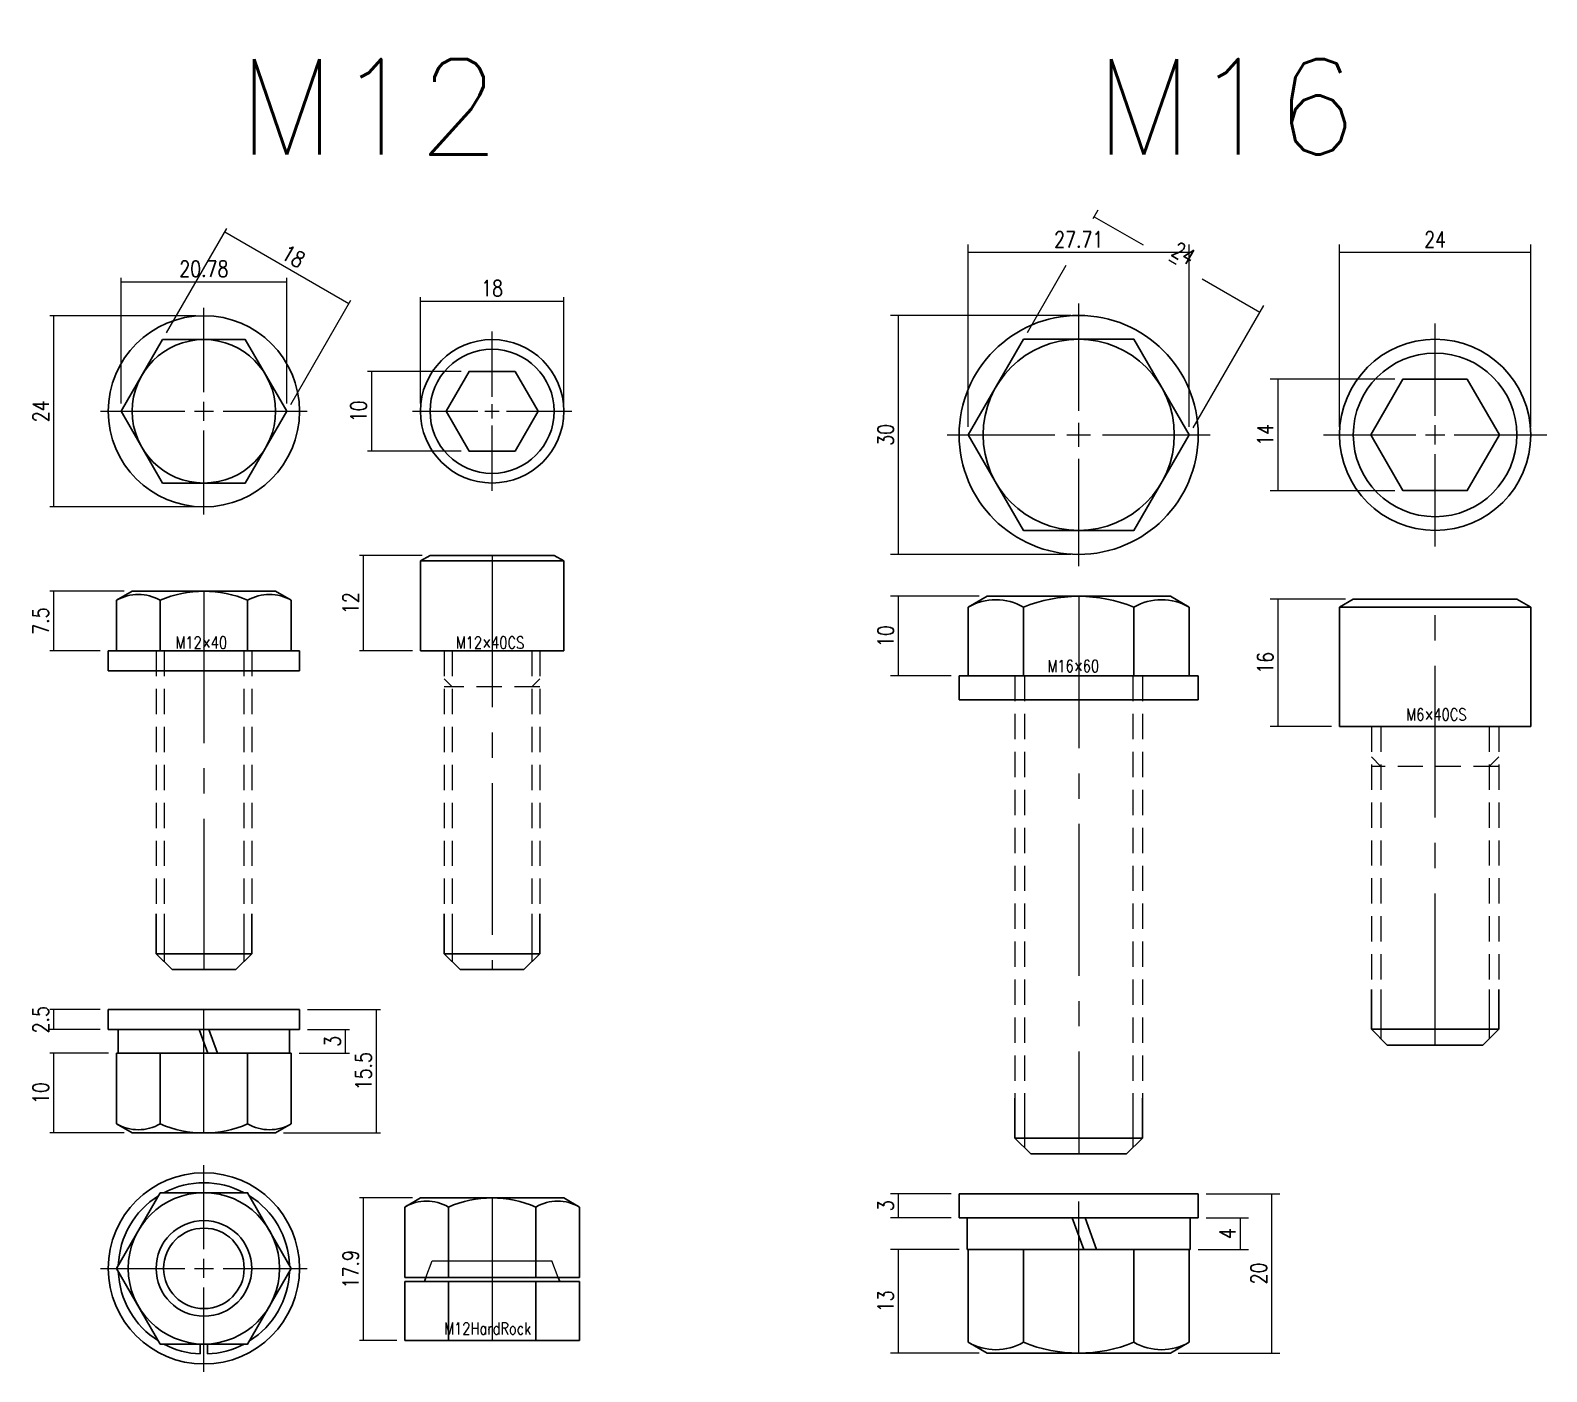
# Model space of a CAD drawing. Header units: millimetres. Extents: x 0 to 10987, y 0 to 7892.
# Drawn here: x 7033.3 to 7223.6, y 6111.6 to 6280 of the extents above; entities that cross this region are included whole.
import ezdxf
from ezdxf import colors
from ezdxf.entities.mleader import LeaderData, LeaderLine
from ezdxf.math import Vec2, Vec3

# ---------------------------------------------------------------- set-up
doc = ezdxf.new("R2010")
doc.units = ezdxf.units.MM
doc.linetypes.add('CENTER2', pattern=[28.575, 19.05, -3.175, 3.175, -3.175])
doc.linetypes.add('HIDDEN2', pattern=[4.7625, 3.175, -1.5875])
for name, color, linetype, lineweight in [('01_外形線', 7, 'Continuous', 25), ('02_細線', 5, 'Continuous', 13), ('03_かくれ線', 6, 'HIDDEN2', 13), ('04_中心線', 1, 'CENTER2', 9), ('06_文字', 7, 'Continuous', 13), ('07_寸法線', 3, 'Continuous', 9)]:
    doc.layers.add(name, color=color, linetype=linetype, lineweight=lineweight)
doc.layers.add('10_補助線', color=8, linetype='Continuous', lineweight=13, plot=False)
doc.styles.add('KSS_TXT', font='txt.shx', dxfattribs={"bigfont": 'extfont2.shx'})
doc.styles.add('寸法用', font='simplex.shx', dxfattribs={"width": 0.8, "bigfont": '@extfont2.shx'})
doc.dimstyles.new('機械製図用', dxfattribs={"dimtxt": 3.5, "dimasz": 3.5, "dimexe": 2, "dimexo": 0, "dimgap": 1.2, "dimtad": 1, "dimdsep": 46, "dimtxsty": '寸法用', "dimblk": 'OPEN30', "dimcen": 0, "dimclrd": 256, "dimclre": 256, "dimclrt": 7, "dimazin": 2, "dimtm": 1e-09, "dimtfac": 0.75, "dimtmove": 0, "dimatfit": 3, "dimldrblk": 'OPEN30', "dimfxl": 1, "dimlwd": -1, "dimlwe": -1, "dimarcsym": 0})

# ---------------------------------------------------------------- blocks, each defined once
blk = doc.blocks.new('_Open30')
at = {"color": 0, "linetype": 'ByBlock', "lineweight": -2}
for p, q in [((-1, 0.268), (0, 0)), ((0, 0), (-1, -0.268)), ((0, 0), (-1, 0))]:
    blk.add_line(p, q, dxfattribs=at)
blk = doc.blocks.new('*D143')
at = {"layer": '07_寸法線', "transparency": 16777216}
for p, q in [((7044.67, 6233.19), (7044.67, 6248.96)), ((7044.67, 6248.46), (7065.46, 6248.46)), ((7065.46, 6233.19), (7065.46, 6248.96))]:
    blk.add_line(p, q, dxfattribs=at)
at = {"layer": 'Defpoints', "color": 0, "transparency": 16777216}
for p in [(7065.46, 6248.46), (7044.67, 6232.19), (7065.46, 6232.19)]:
    blk.add_point(p, dxfattribs=at)
at = {"layer": '07_寸法線', "color": 7, "transparency": 16777216, "insert": (7055.06, 6250.08), "char_height": 2, "attachment_point": 5, "style": '寸法用'}
blk.add_mtext('20.78', dxfattribs=at)
blk = doc.blocks.new('_None')
blk = doc.blocks.new('*D144')
at = {"layer": '07_寸法線', "transparency": 16777216}
for p, q in [((7082.23, 6233.19), (7082.23, 6246.52)), ((7082.23, 6246.02), (7100.23, 6246.02)), ((7100.23, 6233.19), (7100.23, 6246.52))]:
    blk.add_line(p, q, dxfattribs=at)
at = {"layer": 'Defpoints', "color": 0, "transparency": 16777216}
for p in [(7100.23, 6246.02), (7082.23, 6232.19), (7100.23, 6232.19)]:
    blk.add_point(p, dxfattribs=at)
at = {"layer": '07_寸法線', "color": 7, "transparency": 16777216, "insert": (7091.23, 6247.64), "char_height": 2, "attachment_point": 5, "style": '寸法用'}
blk.add_mtext('18', dxfattribs=at)
blk = doc.blocks.new('*D145')
at = {"layer": '07_寸法線', "transparency": 16777216}
for p, q in [((7050.37, 6242.06), (7057.94, 6255.16)), ((7057.69, 6254.73), (7073.27, 6245.73)), ((7065.96, 6233.06), (7073.52, 6246.16))]:
    blk.add_line(p, q, dxfattribs=at)
at = {"layer": 'Defpoints', "color": 0, "transparency": 16777216}
for p in [(7073.27, 6245.73), (7049.87, 6241.19), (7065.46, 6232.19)]:
    blk.add_point(p, dxfattribs=at)
at = {"layer": '07_寸法線', "color": 7, "transparency": 16777216, "insert": (7066.29, 6251.64), "char_height": 2, "attachment_point": 5, "rotation": 330, "style": '寸法用'}
blk.add_mtext('18', dxfattribs=at)
blk = doc.blocks.new('*D146')
at = {"layer": '07_寸法線', "transparency": 16777216}
for p, q in [((7045.06, 6209.61), (7035.72, 6209.61)), ((7036.22, 6202.11), (7036.22, 6209.61)), ((7042.06, 6202.11), (7035.72, 6202.11))]:
    blk.add_line(p, q, dxfattribs=at)
at = {"layer": 'Defpoints', "color": 0, "transparency": 16777216}
for p in [(7036.22, 6209.61), (7046.06, 6209.61), (7043.06, 6202.11)]:
    blk.add_point(p, dxfattribs=at)
at = {"layer": '07_寸法線', "color": 7, "transparency": 16777216, "insert": (7034.59, 6205.86), "char_height": 2, "attachment_point": 5, "rotation": 90, "style": '寸法用'}
blk.add_mtext('7.5', dxfattribs=at)
blk = doc.blocks.new('*D147')
at = {"layer": '07_寸法線', "transparency": 16777216}
for p, q in [((7082.44, 6214.11), (7074.61, 6214.11)), ((7075.11, 6202.11), (7075.11, 6214.11)), ((7081.23, 6202.11), (7074.61, 6202.11))]:
    blk.add_line(p, q, dxfattribs=at)
at = {"layer": 'Defpoints', "color": 0, "transparency": 16777216}
for p in [(7075.11, 6214.11), (7083.44, 6214.11), (7082.23, 6202.11)]:
    blk.add_point(p, dxfattribs=at)
at = {"layer": '07_寸法線', "color": 7, "transparency": 16777216, "insert": (7073.48, 6208.11), "char_height": 2, "attachment_point": 5, "rotation": 90, "style": '寸法用'}
blk.add_mtext('12', dxfattribs=at)
blk = doc.blocks.new('*D148')
at = {"layer": '07_寸法線', "transparency": 16777216}
for p, q in [((7054.06, 6244.19), (7035.72, 6244.19)), ((7036.22, 6220.19), (7036.22, 6244.19)), ((7054.06, 6220.19), (7035.72, 6220.19))]:
    blk.add_line(p, q, dxfattribs=at)
at = {"layer": 'Defpoints', "color": 0, "transparency": 16777216}
for p in [(7036.22, 6244.19), (7055.06, 6244.19), (7055.06, 6220.19)]:
    blk.add_point(p, dxfattribs=at)
at = {"layer": '07_寸法線', "color": 7, "transparency": 16777216, "insert": (7034.59, 6232.19), "char_height": 2, "attachment_point": 5, "rotation": 90, "style": '寸法用'}
blk.add_mtext('24', dxfattribs=at)
blk = doc.blocks.new('*U94')
at = {"layer": '04_中心線', "color": 0, "linetype": 'CENTER2', "transparency": 16777216}
for p, q in [((0, 2.4), (0, 12.97)), ((-12.97, 0), (-2.4, 0)), ((2.4, 0), (12.97, 0)), ((0, -12.97), (0, -2.4))]:
    blk.add_line(p, q, dxfattribs=at)
at = {"layer": '04_中心線', "color": 0, "linetype": 'Continuous', "transparency": 16777216}
for p, q in [((-1.2, 0), (1.2, 0)), ((0, -1.2), (0, 1.2))]:
    blk.add_line(p, q, dxfattribs=at)
blk = doc.blocks.new('*U95')
at = {"layer": '04_中心線', "color": 0, "linetype": 'CENTER2', "transparency": 16777216}
for p, q in [((0, 2.4), (0, 12.97)), ((-12.97, 0), (-2.4, 0)), ((2.4, 0), (12.97, 0)), ((0, -12.97), (0, -2.4))]:
    blk.add_line(p, q, dxfattribs=at)
at = {"layer": '04_中心線', "color": 0, "linetype": 'Continuous', "transparency": 16777216}
for p, q in [((-1.2, 0), (1.2, 0)), ((0, -1.2), (0, 1.2))]:
    blk.add_line(p, q, dxfattribs=at)
blk = doc.blocks.new('*U93')
at = {"layer": '04_中心線', "color": 0, "linetype": 'CENTER2', "transparency": 16777216}
for p, q in [((0, 1.8), (0, 10)), ((-10, 0), (-1.8, 0)), ((1.8, 0), (10, 0)), ((0, -10), (0, -1.8))]:
    blk.add_line(p, q, dxfattribs=at)
at = {"layer": '04_中心線', "color": 0, "linetype": 'Continuous', "transparency": 16777216}
for p, q in [((-0.9, 0), (0.9, 0)), ((0, -0.9), (0, 0.9))]:
    blk.add_line(p, q, dxfattribs=at)
blk = doc.blocks.new('*D135')
at = {"layer": '07_寸法線', "transparency": 16777216}
for p, q in [((7087.34, 6237.19), (7075.61, 6237.19)), ((7076.11, 6237.19), (7076.11, 6227.19)), ((7087.34, 6227.19), (7075.61, 6227.19))]:
    blk.add_line(p, q, dxfattribs=at)
at = {"layer": 'Defpoints', "color": 0, "transparency": 16777216}
for p in [(7088.34, 6237.19), (7076.11, 6227.19), (7088.34, 6227.19)]:
    blk.add_point(p, dxfattribs=at)
at = {"layer": '07_寸法線', "color": 7, "transparency": 16777216, "insert": (7074.48, 6232.19), "char_height": 2, "attachment_point": 5, "rotation": 90, "style": '寸法用'}
blk.add_mtext('10', dxfattribs=at)
blk = doc.blocks.new('*D136')
at = {"layer": '07_寸法線', "transparency": 16777216}
for p, q in [((7042.06, 6157.11), (7035.72, 6157.11)), ((7036.22, 6154.61), (7036.22, 6157.11)), ((7042.06, 6154.61), (7035.72, 6154.61))]:
    blk.add_line(p, q, dxfattribs=at)
at = {"layer": 'Defpoints', "color": 0, "transparency": 16777216}
for p in [(7036.22, 6157.11), (7043.06, 6157.11), (7043.06, 6154.61)]:
    blk.add_point(p, dxfattribs=at)
at = {"layer": '07_寸法線', "color": 7, "transparency": 16777216, "insert": (7034.59, 6155.82), "char_height": 2, "attachment_point": 5, "rotation": 90, "style": '寸法用'}
blk.add_mtext('2.5', dxfattribs=at)
blk = doc.blocks.new('*D137')
at = {"layer": '07_寸法線', "transparency": 16777216}
for p, q in [((7043.1, 6151.61), (7035.72, 6151.61)), ((7036.22, 6141.61), (7036.22, 6151.61)), ((7045.06, 6141.61), (7035.72, 6141.61))]:
    blk.add_line(p, q, dxfattribs=at)
at = {"layer": 'Defpoints', "color": 0, "transparency": 16777216}
for p in [(7036.22, 6151.61), (7044.1, 6151.61), (7046.06, 6141.61)]:
    blk.add_point(p, dxfattribs=at)
at = {"layer": '07_寸法線', "color": 7, "transparency": 16777216, "insert": (7034.59, 6146.61), "char_height": 2, "attachment_point": 5, "rotation": 90, "style": '寸法用'}
blk.add_mtext('10', dxfattribs=at)
blk = doc.blocks.new('*D138')
at = {"layer": '07_寸法線', "transparency": 16777216}
for p, q in [((7068.06, 6154.61), (7073.33, 6154.61)), ((7072.83, 6151.61), (7072.83, 6154.61)), ((7067.03, 6151.61), (7073.33, 6151.61))]:
    blk.add_line(p, q, dxfattribs=at)
at = {"layer": 'Defpoints', "color": 0, "transparency": 16777216}
for p in [(7067.06, 6154.61), (7072.83, 6154.61), (7066.03, 6151.61)]:
    blk.add_point(p, dxfattribs=at)
at = {"layer": '07_寸法線', "color": 7, "transparency": 16777216, "insert": (7071.21, 6153.11), "char_height": 2, "attachment_point": 5, "rotation": 90, "style": '寸法用'}
blk.add_mtext('3', dxfattribs=at)
blk = doc.blocks.new('*D139')
at = {"layer": '07_寸法線', "transparency": 16777216}
for p, q in [((7068.06, 6157.11), (7077.23, 6157.11)), ((7076.73, 6141.61), (7076.73, 6157.11)), ((7065.06, 6141.61), (7077.23, 6141.61))]:
    blk.add_line(p, q, dxfattribs=at)
at = {"layer": 'Defpoints', "color": 0, "transparency": 16777216}
for p in [(7067.06, 6157.11), (7076.73, 6157.11), (7064.06, 6141.61)]:
    blk.add_point(p, dxfattribs=at)
at = {"layer": '07_寸法線', "color": 7, "transparency": 16777216, "insert": (7075.1, 6149.36), "char_height": 2, "attachment_point": 5, "rotation": 90, "style": '寸法用'}
blk.add_mtext('15.5', dxfattribs=at)
blk = doc.blocks.new('*D140')
at = {"layer": '07_寸法線', "transparency": 16777216}
for p, q in [((7081.23, 6133.45), (7074.61, 6133.45)), ((7075.11, 6115.55), (7075.11, 6133.45)), ((7079.26, 6115.55), (7074.61, 6115.55))]:
    blk.add_line(p, q, dxfattribs=at)
at = {"layer": 'Defpoints', "color": 0, "transparency": 16777216}
for p in [(7075.11, 6133.45), (7082.23, 6133.45), (7080.26, 6115.55)]:
    blk.add_point(p, dxfattribs=at)
at = {"layer": '07_寸法線', "color": 7, "transparency": 16777216, "insert": (7073.48, 6124.5), "char_height": 2, "attachment_point": 5, "rotation": 90, "style": '寸法用'}
blk.add_mtext('17.9', dxfattribs=at)
blk = doc.blocks.new('*D124')
at = {"layer": '07_寸法線', "transparency": 16777216}
for p, q in [((7150.99, 6230.23), (7150.99, 6253.15)), ((7150.99, 6252.15), (7178.7, 6252.15)), ((7178.7, 6230.23), (7178.7, 6253.15))]:
    blk.add_line(p, q, dxfattribs=at)
at = {"layer": 'Defpoints', "color": 0, "transparency": 16777216}
for p in [(7178.7, 6252.15), (7150.99, 6229.23), (7178.7, 6229.23)]:
    blk.add_point(p, dxfattribs=at)
at = {"layer": '07_寸法線', "color": 7, "transparency": 16777216, "insert": (7164.85, 6253.77), "char_height": 2, "attachment_point": 5, "style": '寸法用'}
blk.add_mtext('27.71', dxfattribs=at)
blk = doc.blocks.new('*D125')
at = {"layer": '07_寸法線', "transparency": 16777216}
for p, q in [((7197.58, 6230.23), (7197.58, 6253.15)), ((7197.58, 6252.15), (7221.58, 6252.15)), ((7221.58, 6230.23), (7221.58, 6253.15))]:
    blk.add_line(p, q, dxfattribs=at)
at = {"layer": 'Defpoints', "color": 0, "transparency": 16777216}
for p in [(7221.58, 6252.15), (7197.58, 6229.23), (7221.58, 6229.23)]:
    blk.add_point(p, dxfattribs=at)
at = {"layer": '07_寸法線', "color": 7, "transparency": 16777216, "insert": (7209.58, 6253.77), "char_height": 2, "attachment_point": 5, "style": '寸法用'}
blk.add_mtext('24', dxfattribs=at)
blk = doc.blocks.new('*D126')
at = {"layer": '07_寸法線', "transparency": 16777216}
for p, q in [((7166.67, 6256.4), (7167.3, 6257.48)), ((7166.8, 6256.62), (7172.92, 6253.08)), ((7158.42, 6242.1), (7163.28, 6250.52)), ((7176.16, 6251.21), (7177.08, 6250.68)), ((7180.33, 6248.81), (7187.59, 6244.62)), ((7179.2, 6230.1), (7188.09, 6245.48))]:
    blk.add_line(p, q, dxfattribs=at)
at = {"layer": 'Defpoints', "color": 0, "transparency": 16777216}
for p in [(7187.59, 6244.62), (7157.92, 6241.23), (7178.7, 6229.23)]:
    blk.add_point(p, dxfattribs=at)
at = {"layer": '07_寸法線', "color": 7, "transparency": 16777216, "insert": (7178.01, 6252.02), "char_height": 2, "attachment_point": 5, "rotation": 330, "style": '寸法用'}
blk.add_mtext('24', dxfattribs=at)
blk = doc.blocks.new('*D127')
at = {"layer": '07_寸法線', "transparency": 16777216}
for p, q in [((7152.35, 6208.97), (7141.25, 6208.97)), ((7142.25, 6198.97), (7142.25, 6208.97)), ((7148.85, 6198.97), (7141.25, 6198.97))]:
    blk.add_line(p, q, dxfattribs=at)
at = {"layer": 'Defpoints', "color": 0, "transparency": 16777216}
for p in [(7142.25, 6208.97), (7153.35, 6208.97), (7149.85, 6198.97)]:
    blk.add_point(p, dxfattribs=at)
at = {"layer": '07_寸法線', "color": 7, "transparency": 16777216, "insert": (7140.62, 6203.97), "char_height": 2, "attachment_point": 5, "rotation": 90, "style": '寸法用'}
blk.add_mtext('10', dxfattribs=at)
blk = doc.blocks.new('*U106')
at = {"layer": '04_中心線', "color": 0, "linetype": 'CENTER2', "transparency": 16777216}
for p, q in [((0, 3), (0, 16.5)), ((-16.5, 0), (-3, 0)), ((3, 0), (16.5, 0)), ((0, -16.5), (0, -3))]:
    blk.add_line(p, q, dxfattribs=at)
at = {"layer": '04_中心線', "color": 0, "linetype": 'Continuous', "transparency": 16777216}
for p, q in [((-1.5, 0), (1.5, 0)), ((0, -1.5), (0, 1.5))]:
    blk.add_line(p, q, dxfattribs=at)
blk = doc.blocks.new('*U107')
at = {"layer": '04_中心線', "color": 0, "linetype": 'CENTER2', "transparency": 16777216}
for p, q in [((0, 2.4), (0, 14)), ((-14, 0), (-2.4, 0)), ((2.4, 0), (14, 0)), ((0, -14), (0, -2.4))]:
    blk.add_line(p, q, dxfattribs=at)
at = {"layer": '04_中心線', "color": 0, "linetype": 'Continuous', "transparency": 16777216}
for p, q in [((-1.2, 0), (1.2, 0)), ((0, -1.2), (0, 1.2))]:
    blk.add_line(p, q, dxfattribs=at)
blk = doc.blocks.new('*D185')
at = {"layer": '07_寸法線', "transparency": 16777216}
for p, q in [((7198.31, 6208.62), (7188.89, 6208.62)), ((7189.89, 6192.62), (7189.89, 6208.62)), ((7196.58, 6192.62), (7188.89, 6192.62))]:
    blk.add_line(p, q, dxfattribs=at)
at = {"layer": 'Defpoints', "color": 0, "transparency": 16777216}
for p in [(7189.89, 6208.62), (7199.31, 6208.62), (7197.58, 6192.62)]:
    blk.add_point(p, dxfattribs=at)
at = {"layer": '07_寸法線', "color": 7, "transparency": 16777216, "insert": (7188.27, 6200.62), "char_height": 2, "attachment_point": 5, "rotation": 90, "style": '寸法用'}
blk.add_mtext('16', dxfattribs=at)
blk = doc.blocks.new('*D186')
at = {"layer": '07_寸法線', "transparency": 16777216}
for p, q in [((7148.85, 6133.97), (7141.25, 6133.97)), ((7142.25, 6130.97), (7142.25, 6133.97)), ((7148.85, 6130.97), (7141.25, 6130.97))]:
    blk.add_line(p, q, dxfattribs=at)
at = {"layer": 'Defpoints', "color": 0, "transparency": 16777216}
for p in [(7142.25, 6133.97), (7149.85, 6133.97), (7149.85, 6130.97)]:
    blk.add_point(p, dxfattribs=at)
at = {"layer": '07_寸法線', "color": 7, "transparency": 16777216, "insert": (7140.62, 6132.47), "char_height": 2, "attachment_point": 5, "rotation": 90, "style": '寸法用'}
blk.add_mtext('3', dxfattribs=at)
blk = doc.blocks.new('*D187')
at = {"layer": '07_寸法線', "transparency": 16777216}
for p, q in [((7149.85, 6126.97), (7141.25, 6126.97)), ((7142.25, 6113.97), (7142.25, 6126.97)), ((7152.35, 6113.97), (7141.25, 6113.97))]:
    blk.add_line(p, q, dxfattribs=at)
at = {"layer": 'Defpoints', "color": 0, "transparency": 16777216}
for p in [(7142.25, 6126.97), (7150.85, 6126.97), (7153.35, 6113.97)]:
    blk.add_point(p, dxfattribs=at)
at = {"layer": '07_寸法線', "color": 7, "transparency": 16777216, "insert": (7140.62, 6120.47), "char_height": 2, "attachment_point": 5, "rotation": 90, "style": '寸法用'}
blk.add_mtext('13', dxfattribs=at)
blk = doc.blocks.new('*D188')
at = {"layer": '07_寸法線', "transparency": 16777216}
for p, q in [((7180.85, 6130.97), (7186.16, 6130.97)), ((7185.16, 6126.97), (7185.16, 6130.97)), ((7179.85, 6126.97), (7186.16, 6126.97))]:
    blk.add_line(p, q, dxfattribs=at)
at = {"layer": 'Defpoints', "color": 0, "transparency": 16777216}
for p in [(7179.85, 6130.97), (7185.16, 6130.97), (7178.85, 6126.97)]:
    blk.add_point(p, dxfattribs=at)
at = {"layer": '07_寸法線', "color": 7, "transparency": 16777216, "insert": (7183.53, 6128.97), "char_height": 2, "attachment_point": 5, "rotation": 90, "style": '寸法用'}
blk.add_mtext('4', dxfattribs=at)
blk = doc.blocks.new('*D189')
at = {"layer": '07_寸法線', "transparency": 16777216}
for p, q in [((7180.85, 6133.97), (7190.07, 6133.97)), ((7189.07, 6113.97), (7189.07, 6133.97)), ((7177.35, 6113.97), (7190.07, 6113.97))]:
    blk.add_line(p, q, dxfattribs=at)
at = {"layer": 'Defpoints', "color": 0, "transparency": 16777216}
for p in [(7179.85, 6133.97), (7189.07, 6133.97), (7176.35, 6113.97)]:
    blk.add_point(p, dxfattribs=at)
at = {"layer": '07_寸法線', "color": 7, "transparency": 16777216, "insert": (7187.44, 6123.97), "char_height": 2, "attachment_point": 5, "rotation": 90, "style": '寸法用'}
blk.add_mtext('20', dxfattribs=at)
blk = doc.blocks.new('*D190')
at = {"layer": '07_寸法線', "transparency": 16777216}
for p, q in [((7163.85, 6244.23), (7141.25, 6244.23)), ((7142.25, 6214.23), (7142.25, 6244.23)), ((7163.85, 6214.23), (7141.25, 6214.23))]:
    blk.add_line(p, q, dxfattribs=at)
at = {"layer": 'Defpoints', "color": 0, "transparency": 16777216}
for p in [(7142.25, 6244.23), (7164.85, 6244.23), (7164.85, 6214.23)]:
    blk.add_point(p, dxfattribs=at)
at = {"layer": '07_寸法線', "color": 7, "transparency": 16777216, "insert": (7140.62, 6229.23), "char_height": 2, "attachment_point": 5, "rotation": 90, "style": '寸法用'}
blk.add_mtext('30', dxfattribs=at)
blk = doc.blocks.new('*D177')
at = {"layer": '07_寸法線', "transparency": 16777216}
for p, q in [((7204.54, 6236.23), (7188.89, 6236.23)), ((7189.89, 6222.23), (7189.89, 6236.23)), ((7204.54, 6222.23), (7188.89, 6222.23))]:
    blk.add_line(p, q, dxfattribs=at)
at = {"layer": 'Defpoints', "color": 0, "transparency": 16777216}
for p in [(7189.89, 6236.23), (7205.54, 6236.23), (7205.54, 6222.23)]:
    blk.add_point(p, dxfattribs=at)
at = {"layer": '07_寸法線', "color": 7, "transparency": 16777216, "insert": (7188.27, 6229.23), "char_height": 2, "attachment_point": 5, "rotation": 90, "style": '寸法用'}
blk.add_mtext('14', dxfattribs=at)

msp = doc.modelspace()

# ---------------------------------------------------------------- linework, layer by layer
at = {"layer": '01_外形線'}
for p, q in [((7082.229, 6213.406), (7083.441, 6214.106)), ((7100.229, 6213.406), (7082.229, 6213.406)), ((7082.229, 6202.106), (7082.229, 6213.406)), ((7099.016, 6214.106), (7083.441, 6214.106)), ((7100.229, 6213.406), (7099.016, 6214.106)), ((7100.229, 6202.106), (7100.229, 6213.406)), ((7044.095, 6208.469), (7046.065, 6209.606)), ((7064.065, 6209.606), (7046.065, 6209.606)), ((7066.034, 6208.469), (7064.065, 6209.606)), ((7044.095, 6202.106), (7044.095, 6208.469)), ((7049.58, 6202.106), (7049.58, 6208.469)), ((7060.55, 6202.106), (7060.55, 6208.469)), ((7066.034, 6202.106), (7066.034, 6208.469)), ((7150.991, 6207.608), (7153.348, 6208.968)), ((7150.991, 6198.968), (7150.991, 6207.608)), ((7176.348, 6208.968), (7153.348, 6208.968)), ((7157.919, 6198.968), (7157.919, 6207.608)), ((7171.776, 6198.968), (7171.776, 6207.608)), ((7178.704, 6207.608), (7176.348, 6208.968)), ((7178.704, 6198.968), (7178.704, 6207.608)), ((7197.578, 6207.623), (7199.31, 6208.623)), ((7197.578, 6192.623), (7197.578, 6207.623)), ((7221.578, 6207.623), (7197.578, 6207.623)), ((7219.845, 6208.623), (7199.31, 6208.623)), ((7221.578, 6207.623), (7219.845, 6208.623)), ((7221.578, 6192.623), (7221.578, 6207.623)), ((7067.065, 6202.106), (7043.065, 6202.106)), ((7043.065, 6202.106), (7043.065, 6199.606)), ((7067.065, 6199.606), (7067.065, 6202.106)), ((7100.229, 6202.106), (7082.229, 6202.106)), ((7043.065, 6199.606), (7067.065, 6199.606)), ((7179.848, 6198.968), (7149.848, 6198.968)), ((7149.848, 6195.968), (7149.848, 6198.968)), ((7179.848, 6195.968), (7179.848, 6198.968)), ((7179.848, 6195.968), (7149.848, 6195.968)), ((7221.578, 6192.623), (7197.578, 6192.623)), ((7049.065, 6169.106), (7049.065, 6164.106)), ((7061.065, 6169.106), (7061.065, 6164.106)), ((7085.229, 6169.106), (7085.229, 6164.106)), ((7097.229, 6169.106), (7097.229, 6164.106)), ((7049.065, 6164.106), (7051.065, 6162.106)), ((7061.065, 6164.106), (7049.065, 6164.106)), ((7061.065, 6164.106), (7059.065, 6162.106)), ((7085.229, 6164.106), (7087.229, 6162.106)), ((7097.229, 6164.106), (7085.229, 6164.106)), ((7097.229, 6164.106), (7095.229, 6162.106)), ((7059.065, 6162.106), (7051.065, 6162.106)), ((7095.229, 6162.106), (7087.229, 6162.106)), ((7201.578, 6159.623), (7201.578, 6154.623)), ((7217.578, 6159.623), (7217.578, 6154.623)), ((7067.065, 6157.106), (7043.065, 6157.106)), ((7043.065, 6154.606), (7043.065, 6157.106)), ((7067.065, 6157.106), (7067.065, 6154.606)), ((7067.065, 6154.606), (7043.065, 6154.606)), ((7044.315, 6154.606), (7044.315, 6151.606)), ((7054.465, 6154.606), (7055.557, 6151.606)), ((7055.665, 6154.606), (7056.757, 6151.606)), ((7065.815, 6151.606), (7065.815, 6154.606)), ((7201.578, 6154.623), (7203.578, 6152.623)), ((7217.578, 6154.623), (7201.578, 6154.623)), ((7217.578, 6154.623), (7215.578, 6152.623)), ((7215.578, 6152.623), (7203.578, 6152.623)), ((7044.095, 6151.606), (7044.095, 6142.744)), ((7044.095, 6151.606), (7066.034, 6151.606)), ((7049.58, 6151.606), (7049.58, 6142.744)), ((7060.55, 6151.606), (7060.55, 6142.744)), ((7066.034, 6151.606), (7066.034, 6142.744)), ((7156.848, 6145.968), (7156.848, 6140.968)), ((7172.848, 6145.968), (7172.848, 6140.968)), ((7044.095, 6142.744), (7046.065, 6141.606)), ((7046.065, 6141.606), (7064.065, 6141.606)), ((7066.034, 6142.744), (7064.065, 6141.606)), ((7156.848, 6140.968), (7158.848, 6138.968)), ((7172.848, 6140.968), (7156.848, 6140.968)), ((7172.848, 6140.968), (7170.848, 6138.968)), ((7170.848, 6138.968), (7158.848, 6138.968)), ((7080.259, 6132.308), (7082.229, 6133.446)), ((7100.229, 6133.446), (7082.229, 6133.446)), ((7102.199, 6132.308), (7100.229, 6133.446)), ((7179.848, 6133.968), (7149.848, 6133.968)), ((7149.848, 6130.968), (7149.848, 6133.968)), ((7179.848, 6130.968), (7179.848, 6133.968)), ((7080.259, 6123.446), (7080.259, 6132.308)), ((7085.744, 6123.446), (7085.744, 6132.308)), ((7096.714, 6123.446), (7096.714, 6132.308)), ((7102.199, 6123.446), (7102.199, 6132.308)), ((7179.848, 6130.968), (7149.848, 6130.968)), ((7150.848, 6130.968), (7150.848, 6126.968)), ((7164.048, 6130.968), (7165.503, 6126.968)), ((7165.648, 6130.968), (7167.103, 6126.968)), ((7178.848, 6126.968), (7178.848, 6130.968)), ((7150.848, 6126.968), (7178.848, 6126.968)), ((7150.991, 6126.968), (7150.991, 6115.329)), ((7157.919, 6126.968), (7157.919, 6115.329)), ((7171.776, 6126.968), (7171.776, 6115.329)), ((7178.704, 6126.968), (7178.704, 6115.329)), ((7080.259, 6123.446), (7102.199, 6123.446)), ((7080.259, 6115.546), (7080.259, 6122.946)), ((7080.259, 6122.946), (7102.199, 6122.946)), ((7082.921, 6123.446), (7082.729, 6122.946)), ((7085.744, 6115.546), (7085.744, 6122.946)), ((7096.714, 6115.546), (7096.714, 6122.946)), ((7099.537, 6123.446), (7099.729, 6122.946)), ((7102.199, 6115.546), (7102.199, 6122.946)), ((7102.199, 6115.546), (7080.259, 6115.546)), ((7150.991, 6115.329), (7153.348, 6113.968)), ((7178.704, 6115.329), (7176.348, 6113.968)), ((7153.348, 6113.968), (7176.348, 6113.968))]:
    msp.add_line(p, q, dxfattribs=at)
for points in [[(7049.869, 6241.192), (7044.673, 6232.192), (7049.869, 6223.192), (7060.261, 6223.192), (7065.457, 6232.192), (7060.261, 6241.192)], [(7157.919, 6241.233), (7150.991, 6229.233), (7157.919, 6217.233), (7171.776, 6217.233), (7178.704, 6229.233), (7171.776, 6241.233)], [(7094.116, 6237.192), (7088.342, 6237.192), (7085.455, 6232.192), (7088.342, 6227.192), (7094.116, 6227.192), (7097.002, 6232.192)], [(7213.619, 6236.233), (7205.536, 6236.233), (7201.495, 6229.233), (7205.536, 6222.233), (7213.619, 6222.233), (7217.66, 6229.233)], [(7049.58, 6134.106), (7044.095, 6124.606), (7049.58, 6115.106), (7060.55, 6115.106), (7066.034, 6124.606), (7060.55, 6134.106)]]:
    msp.add_lwpolyline(points, close=True, dxfattribs=at)
for points in [[(7054.615, 6115.106), (7054.615, 6113.866)], [(7055.515, 6115.106), (7055.515, 6113.866)]]:
    msp.add_lwpolyline(points, dxfattribs=at)
for centre, radius in [((7055.065, 6232.192), 12), ((7164.848, 6229.233), 15), ((7055.065, 6232.192), 9), ((7091.229, 6232.192), 9), ((7091.229, 6232.192), 7.788), ((7164.848, 6229.233), 12), ((7209.578, 6229.233), 12), ((7209.578, 6229.233), 10.268), ((7055.065, 6124.606), 12), ((7055.065, 6124.606), 9.5), ((7055.065, 6124.606), 6), ((7055.065, 6124.606), 5.053)]:
    msp.add_circle(centre, radius, dxfattribs=at)
for centre, radius, start, end in [((7055.065, 6195.811), 13.796, 66.57346, 113.42654), ((7046.838, 6203.719), 5.485, 60.00001, 119.99999), ((7063.292, 6203.719), 5.485, 60.00001, 119.99999), ((7154.455, 6201.608), 6.928, 60.00001, 119.99999), ((7164.848, 6190.647), 18.321, 67.78075, 112.21925), ((7175.24, 6201.608), 6.928, 60.00001, 119.99999), ((7046.838, 6147.494), 5.485, 240.00001, 299.99999), ((7055.065, 6155.402), 13.796, 246.57346, 293.42654), ((7063.292, 6147.494), 5.485, 240.00001, 299.99999), ((7055.065, 6124.606), 10.75, 62.09453, 117.90547), ((7055.065, 6124.606), 10.75, 122.09453, 177.90547), ((7055.065, 6124.606), 10.75, 2.09453, 57.90547), ((7091.229, 6119.65), 13.796, 66.57346, 113.42654), ((7083.002, 6127.558), 5.485, 60.00001, 119.99999), ((7099.456, 6127.558), 5.485, 60.00001, 119.99999), ((7055.065, 6124.606), 10.75, 182.09453, 237.90547), ((7055.065, 6124.606), 10.75, 302.09453, 357.90547), ((7055.065, 6124.606), 10.75, 242.09453, 267.60087), ((7055.065, 6124.606), 10.75, 272.39913, 297.90547), ((7154.455, 6121.329), 6.928, 240.00001, 299.99999), ((7164.848, 6132.289), 18.321, 247.78075, 292.21925), ((7175.24, 6121.329), 6.928, 240.00001, 299.99999)]:
    msp.add_arc(centre, radius, start, end, dxfattribs=at)
at = {"layer": '02_細線'}
for p, q in [((7050.065, 6169.106), (7050.065, 6163.106)), ((7060.065, 6169.106), (7060.065, 6163.106)), ((7086.229, 6169.106), (7086.229, 6163.106)), ((7096.229, 6169.106), (7096.229, 6163.106)), ((7202.778, 6159.623), (7202.778, 6153.423)), ((7216.378, 6159.623), (7216.378, 6153.423)), ((7158.048, 6145.968), (7158.048, 6139.768)), ((7171.648, 6145.968), (7171.648, 6139.768))]:
    msp.add_line(p, q, dxfattribs=at)
at = {"layer": '03_かくれ線'}
for p, q in [((7049.065, 6202.106), (7049.065, 6169.106)), ((7050.065, 6202.106), (7050.065, 6169.106)), ((7060.065, 6202.106), (7060.065, 6169.106)), ((7061.065, 6202.106), (7061.065, 6169.106)), ((7085.229, 6202.106), (7085.229, 6169.106)), ((7086.229, 6202.106), (7086.229, 6169.106)), ((7096.229, 6202.106), (7096.229, 6169.106)), ((7097.229, 6202.106), (7097.229, 6169.106)), ((7086.229, 6197.627), (7085.229, 6198.627)), ((7096.229, 6197.627), (7097.229, 6198.627)), ((7156.848, 6198.968), (7156.848, 6145.968)), ((7158.048, 6198.968), (7158.048, 6145.968)), ((7171.648, 6198.968), (7171.648, 6145.968)), ((7172.848, 6198.968), (7172.848, 6145.968)), ((7097.229, 6197.627), (7085.229, 6197.627)), ((7201.578, 6192.623), (7201.578, 6159.623)), ((7202.778, 6192.623), (7202.778, 6159.623)), ((7216.378, 6192.623), (7216.378, 6159.623)), ((7217.578, 6192.623), (7217.578, 6159.623)), ((7202.778, 6187.623), (7201.578, 6188.823)), ((7216.378, 6187.623), (7217.578, 6188.823)), ((7217.578, 6187.623), (7201.578, 6187.623))]:
    msp.add_line(p, q, dxfattribs=at)
at = {"layer": '03_かくれ線', "ltscale": 5}
for p, q in [((7082.921, 6123.446), (7083.729, 6125.546)), ((7083.729, 6125.546), (7098.729, 6125.546)), ((7099.537, 6123.446), (7098.729, 6125.546))]:
    msp.add_line(p, q, dxfattribs=at)
at = {"layer": '04_中心線'}
for p, q in [((7091.229, 6214.106), (7091.229, 6162.106)), ((7055.065, 6209.606), (7055.065, 6162.106)), ((7164.848, 6208.968), (7164.848, 6138.968)), ((7209.578, 6152.623), (7209.578, 6208.623)), ((7055.065, 6141.606), (7055.065, 6157.106)), ((7091.229, 6133.446), (7091.229, 6115.546)), ((7164.848, 6113.968), (7164.848, 6133.968))]:
    msp.add_line(p, q, dxfattribs=at)

# ---------------------------------------------------------------- block references
at = {"layer": '04_中心線', "linetype": 'CENTER2'}
for name, p in [('*U106', (7164.848, 6229.233)), ('*U95', (7055.065, 6232.192)), ('*U93', (7091.229, 6232.192)), ('*U107', (7209.578, 6229.233)), ('*U94', (7055.065, 6124.606))]:
    msp.add_blockref(name, p, dxfattribs=at)

# ---------------------------------------------------------------- texts
at = {"layer": '10_補助線', "style": '寸法用', "width": 0.8}
for s, p in [('M12×40', (7051.5, 6202.406)), ('M12×40CS', (7086.682, 6202.406)), ('M16×60', (7160.934, 6199.468)), ('M6×40CS', (7205.965, 6193.384))]:
    msp.add_text(s, height=1.5, dxfattribs=at).set_placement(p)
at = {"layer": '10_補助線', "ltscale": 2, "style": '寸法用', "width": 0.8}
msp.add_text('M12HardRock', height=1.5, dxfattribs=at).set_placement((7085.223, 6116.308))

# ---------------------------------------------------------------- dimensions: what is measured, and where the dimension line sits
at = {"layer": '07_寸法線'}
for p1, p2, distance, override, picture, middle in [((7157.919, 6241.233), (7178.704, 6229.233), 17.762, {"dimscale": 0, "dimtxt": 2, "dimexe": 1, "dimexo": 1, "dimgap": 0.625, "dimblk1": 'None', "dimblk2": 'None', "dimsah": 1}, '*D126', (7178.005, 6252.023)), ((7049.869, 6241.192), (7065.457, 6232.192), 15.634, {"dimscale": 0, "dimtxt": 2, "dimexe": 0.5, "dimexo": 1, "dimgap": 0.625, "dimblk1": 'None', "dimblk2": 'None', "dimsah": 1}, '*D145', (7066.292, 6251.638)), ((7088.342, 6237.192), (7088.342, 6227.192), -12.235, {"dimtxt": 2, "dimexe": 0.5, "dimexo": 1, "dimgap": 0.625, "dimblk1": 'None', "dimblk2": 'None', "dimsah": 1}, '*D135', (7074.483, 6232.192))]:
    dim = msp.add_aligned_dim(p1=p1, p2=p2, distance=distance, dimstyle='機械製図用', override=override, dxfattribs=at)
    dim.commit()
    dim.dimension.update_dxf_attribs({"geometry": picture, "text_midpoint": middle})
for base, p1, p2, override, picture, middle in [((7178.704, 6252.147), (7150.991, 6229.233), (7178.704, 6229.233), {"dimscale": 0, "dimtxt": 2, "dimexe": 1, "dimexo": 1, "dimgap": 0.625, "dimblk1": 'None', "dimblk2": 'None', "dimsah": 1}, '*D124', (7164.848, 6253.772)), ((7221.578, 6252.147), (7197.578, 6229.233), (7221.578, 6229.233), {"dimscale": 0, "dimtxt": 2, "dimexe": 1, "dimexo": 1, "dimgap": 0.625, "dimblk1": 'None', "dimblk2": 'None', "dimsah": 1}, '*D125', (7209.578, 6253.772)), ((7065.457, 6248.457), (7044.673, 6232.192), (7065.457, 6232.192), {"dimscale": 0, "dimtxt": 2, "dimexe": 0.5, "dimexo": 1, "dimgap": 0.625, "dimblk1": 'None', "dimblk2": 'None', "dimsah": 1}, '*D143', (7055.065, 6250.082)), ((7100.229, 6246.016), (7082.229, 6232.192), (7100.229, 6232.192), {"dimscale": 0, "dimtxt": 2, "dimexe": 0.5, "dimexo": 1, "dimgap": 0.625, "dimblk1": 'None', "dimblk2": 'None', "dimsah": 1}, '*D144', (7091.229, 6247.641))]:
    dim = msp.add_linear_dim(base=base, p1=p1, p2=p2, dimstyle='機械製図用', override=override, dxfattribs=at)
    dim.commit()
    dim.dimension.update_dxf_attribs({"geometry": picture, "text_midpoint": middle})
for base, p1, p2, override, picture, middle in [((7036.218, 6244.192), (7055.065, 6220.192), (7055.065, 6244.192), {"dimscale": 0, "dimtxt": 2, "dimexe": 0.5, "dimexo": 1, "dimgap": 0.625, "dimblk1": 'None', "dimblk2": 'None', "dimsah": 1}, '*D148', (7034.593, 6232.192)), ((7142.245, 6244.233), (7164.848, 6214.233), (7164.848, 6244.233), {"dimscale": 0, "dimtxt": 2, "dimexe": 1, "dimexo": 1, "dimgap": 0.625, "dimblk1": 'None', "dimblk2": 'None', "dimsah": 1}, '*D190', (7140.62, 6229.233)), ((7189.891, 6236.233), (7205.536, 6222.233), (7205.536, 6236.233), {"dimscale": 0, "dimtxt": 2, "dimexe": 1, "dimexo": 1, "dimgap": 0.625, "dimblk1": 'None', "dimblk2": 'None', "dimsah": 1}, '*D177', (7188.266, 6229.233)), ((7075.108, 6214.106), (7082.229, 6202.106), (7083.441, 6214.106), {"dimscale": 0, "dimtxt": 2, "dimexe": 0.5, "dimexo": 1, "dimgap": 0.625, "dimblk1": 'None', "dimblk2": 'None', "dimsah": 1}, '*D147', (7073.483, 6208.106)), ((7036.218, 6209.606), (7043.065, 6202.106), (7046.065, 6209.606), {"dimscale": 0, "dimtxt": 2, "dimexe": 0.5, "dimexo": 1, "dimgap": 0.625, "dimblk1": 'None', "dimblk2": 'None', "dimsah": 1}, '*D146', (7034.593, 6205.856)), ((7142.245, 6208.968), (7149.848, 6198.968), (7153.348, 6208.968), {"dimscale": 0, "dimtxt": 2, "dimexe": 1, "dimexo": 1, "dimgap": 0.625, "dimblk1": 'None', "dimblk2": 'None', "dimsah": 1}, '*D127', (7140.62, 6203.968)), ((7189.891, 6208.623), (7197.578, 6192.623), (7199.31, 6208.623), {"dimscale": 0, "dimtxt": 2, "dimexe": 1, "dimexo": 1, "dimgap": 0.625, "dimblk1": 'None', "dimblk2": 'None', "dimsah": 1}, '*D185', (7188.266, 6200.623)), ((7076.728, 6157.106), (7064.065, 6141.606), (7067.065, 6157.106), {"dimscale": 0, "dimtxt": 2, "dimexe": 0.5, "dimexo": 1, "dimgap": 0.625, "dimblk1": 'None', "dimblk2": 'None', "dimsah": 1}, '*D139', (7075.103, 6149.356)), ((7072.831, 6154.606), (7066.034, 6151.606), (7067.065, 6154.606), {"dimscale": 0, "dimtxt": 2, "dimexe": 0.5, "dimexo": 1, "dimgap": 0.625, "dimblk1": 'None', "dimblk2": 'None', "dimsah": 1}, '*D138', (7071.206, 6153.106)), ((7036.218, 6151.606), (7046.065, 6141.606), (7044.095, 6151.606), {"dimscale": 0, "dimtxt": 2, "dimexe": 0.5, "dimexo": 1, "dimgap": 0.625, "dimblk1": 'None', "dimblk2": 'None', "dimsah": 1}, '*D137', (7034.593, 6146.606)), ((7075.108, 6133.446), (7080.259, 6115.546), (7082.229, 6133.446), {"dimscale": 0, "dimtxt": 2, "dimexe": 0.5, "dimexo": 1, "dimgap": 0.625, "dimblk1": 'None', "dimblk2": 'None', "dimsah": 1}, '*D140', (7073.483, 6124.496)), ((7142.245, 6133.968), (7149.848, 6130.968), (7149.848, 6133.968), {"dimscale": 0, "dimtxt": 2, "dimexe": 1, "dimexo": 1, "dimgap": 0.625, "dimblk1": 'None', "dimblk2": 'None', "dimsah": 1}, '*D186', (7140.62, 6132.468)), ((7189.066, 6133.968), (7176.348, 6113.968), (7179.848, 6133.968), {"dimscale": 0, "dimtxt": 2, "dimexe": 1, "dimexo": 1, "dimgap": 0.625, "dimblk1": 'None', "dimblk2": 'None', "dimsah": 1}, '*D189', (7187.441, 6123.968)), ((7185.159, 6130.968), (7178.848, 6126.968), (7179.848, 6130.968), {"dimscale": 0, "dimtxt": 2, "dimexe": 1, "dimexo": 1, "dimgap": 0.625, "dimblk1": 'None', "dimblk2": 'None', "dimsah": 1}, '*D188', (7183.534, 6128.968)), ((7142.245, 6126.968), (7153.348, 6113.968), (7150.848, 6126.968), {"dimscale": 0, "dimtxt": 2, "dimexe": 1, "dimexo": 1, "dimgap": 0.625, "dimblk1": 'None', "dimblk2": 'None', "dimsah": 1}, '*D187', (7140.62, 6120.468))]:
    dim = msp.add_linear_dim(base=base, p1=p1, p2=p2, angle=90, dimstyle='機械製図用', override=override, dxfattribs=at)
    dim.commit()
    dim.dimension.update_dxf_attribs({"geometry": picture, "text_midpoint": middle})
dim = msp.add_linear_dim(base=(7036.218, 6157.106), p1=(7043.065, 6154.606), p2=(7043.065, 6157.106), angle=90, dimstyle='機械製図用', override={"dimscale": 0, "dimtxt": 2, "dimexe": 0.5, "dimexo": 1, "dimgap": 0.625, "dimblk1": 'None', "dimblk2": 'None', "dimsah": 1, "dimtmove": 2}, dxfattribs=at)
dim.commit()
dim.dimension.update_dxf_attribs({"geometry": '*D136', "text_midpoint": (7034.593, 6155.819), "dimtype": 160})

# ---------------------------------------------------------------- leaders
at = {"layer": '06_文字'}
ml = msp.add_multileader_mtext('Standard', dxfattribs=at)
ml.set_content('M12', color=256, style='KSS_TXT')
ml.set_leader_properties()
ml.set_arrow_properties(name='OPEN30')
ml.build(insert=Vec2(0, 0))
ml.multileader.update_dxf_attribs({"leader_type": 0})
ctx = ml.context
ctx.base_point, ctx.char_height, ctx.plane_origin = Vec3(7057.3, 6270.409), 12, Vec3(7039.882, 6280.018)
notes = []
notes.append((ctx, [(0, (1, 1, 0), (7051.883, 6270.409), (1, 0), 5.417, [(0, [(7039.882, 6280.018)], 0, [])])]))
ctx.mtext.insert, ctx.mtext.flow_direction = Vec3(7059.3, 6276.409), 5
ml = msp.add_multileader_mtext('Standard', dxfattribs=at)
ml.set_content('M16', color=256, style='KSS_TXT')
ml.set_leader_properties()
ml.set_arrow_properties(name='OPEN30')
ml.build(insert=Vec2(0, 0))
ml.multileader.update_dxf_attribs({"leader_type": 0})
ctx = ml.context
ctx.base_point, ctx.char_height, ctx.plane_origin = Vec3(7164.865, 6270.409), 12, Vec3(7147.448, 6280.018)
notes.append((ctx, [(0, (1, 1, 0), (7159.448, 6270.409), (1, 0), 5.417, [(0, [(7147.448, 6280.018)], 0, [])])]))
ctx.mtext.insert, ctx.mtext.flow_direction = Vec3(7166.865, 6276.409), 5
for ctx, leaders in notes:
    for number, flags, end, landing, length, lines in leaders:
        leader = LeaderData()
        leader.index, (leader.has_last_leader_line, leader.has_dogleg_vector, leader.attachment_direction) = number, flags
        leader.last_leader_point, leader.dogleg_vector, leader.dogleg_length = Vec3(end), Vec3(landing), length
        for number, points, colour, breaks in lines:
            line = LeaderLine()
            line.index, line.vertices, line.color, line.breaks = number, Vec3.list(points), colors.encode_raw_color(colour), breaks
            leader.lines.append(line)
        ctx.leaders.append(leader)

doc.saveas('drawing.dxf')
